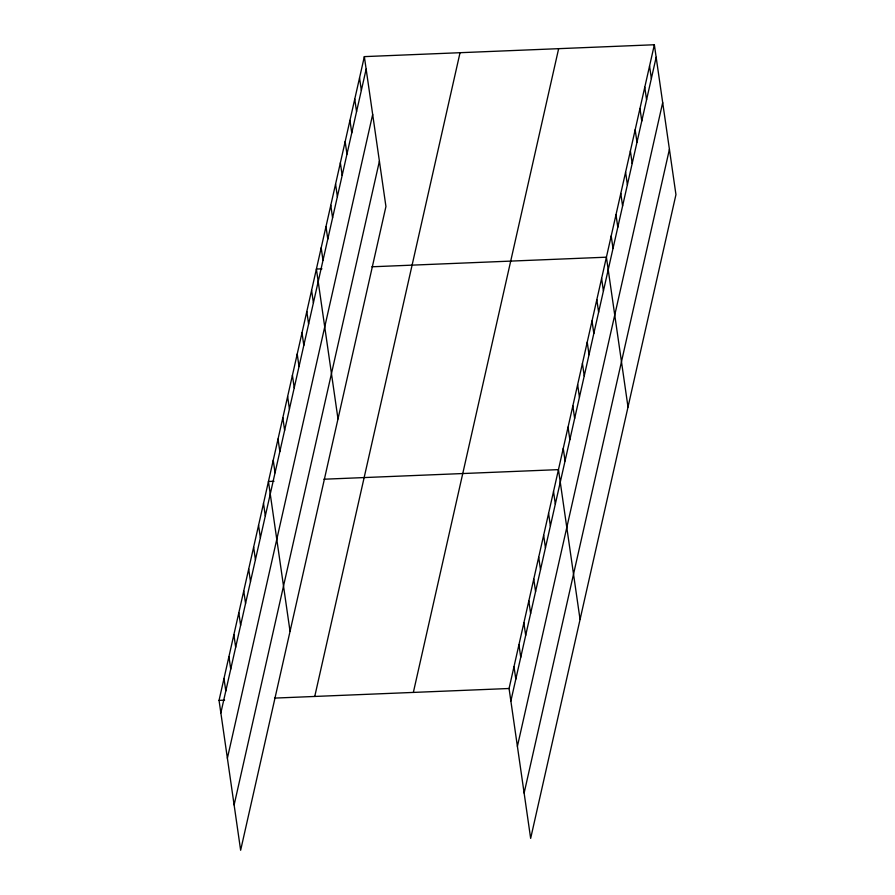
<?xml version="1.0" encoding="UTF-8"?>
<svg xmlns="http://www.w3.org/2000/svg" width="895" height="895" viewBox="0 0 895 895"><rect width="100%" height="100%" fill="white"/><g stroke="black" fill="none" stroke-linecap="round" stroke-linejoin="round"><path stroke-width="1.34" d="M364.343 56.62L385.935 206.499L240.643 850.25L219.051 700.371L364.343 56.62L654.357 44.75L675.949 194.629L530.657 838.38L509.065 688.501L654.357 44.75M220.852 712.901L366.144 69.15M227.386 758.222L372.678 114.482M234.121 804.929L379.402 161.178M314.749 696.444L460.041 52.704M413.356 692.417L558.648 48.666M510.866 701.031L656.158 57.28M517.399 746.352L662.692 102.612M524.123 793.059L669.415 149.308M321.943 268.824L316.394 269.059L337.997 418.938M371.872 266.788L606.407 257.189L628.01 407.068M273.993 481.264L268.444 481.488L290.047 631.378M323.923 479.217L558.458 469.629L580.061 619.508M219.051 700.371L224.6 700.136M274.53 698.1L509.065 688.501M649.557 65.995L651.37 78.525M644.769 87.24L646.57 99.77M639.97 108.485L641.771 121.015M635.17 129.73L636.983 142.26M630.382 150.964L632.183 163.505M625.583 172.209L627.395 184.75M620.794 193.454L622.596 205.984M615.995 214.699L617.807 227.229M611.207 235.944L613.008 248.474M601.608 278.434L603.42 290.964M596.82 299.68L598.621 312.21M592.02 320.913L593.832 333.455M587.232 342.158L589.033 354.7M582.432 363.404L584.245 375.934M577.644 384.649L579.445 397.179M572.845 405.894L574.646 418.424M568.045 427.139L569.858 439.669M563.257 448.384L565.058 460.914M553.524 491.512L555.325 504.042M548.579 513.394L550.391 525.936M543.645 535.288L545.447 547.818M538.7 557.171L540.502 569.701M533.756 579.065L535.568 591.595M528.822 600.948L530.623 613.478M523.877 622.831L525.689 635.372M518.943 644.724L520.745 657.254M513.998 666.607L515.811 679.148M359.544 77.865L361.356 90.395M354.756 99.11L356.557 111.64M349.956 120.355L351.757 132.885M345.157 141.589L346.969 154.13M340.368 162.834L342.17 175.375M335.569 184.079L337.381 196.609M330.781 205.324L332.582 217.854M325.981 226.569L327.794 239.099M321.193 247.814L322.994 260.344M311.594 290.304L313.407 302.834M306.806 311.538L308.607 324.079M302.007 332.783L303.819 345.325M297.218 354.028L299.019 366.558M292.419 375.273L294.231 387.803M287.631 396.519L289.432 409.049M282.831 417.764L284.632 430.294M278.032 439.009L279.844 451.539M273.243 460.254L275.045 472.784M263.51 503.382L265.312 515.912M258.565 525.264L260.378 537.805M253.632 547.158L255.433 559.688M248.687 569.041L250.499 581.571M243.753 590.935L245.554 603.465M238.808 612.818L240.61 625.348M233.863 634.7L235.676 647.242M228.93 656.594L230.731 669.124M223.985 678.477L225.797 691.007"/></g></svg>
